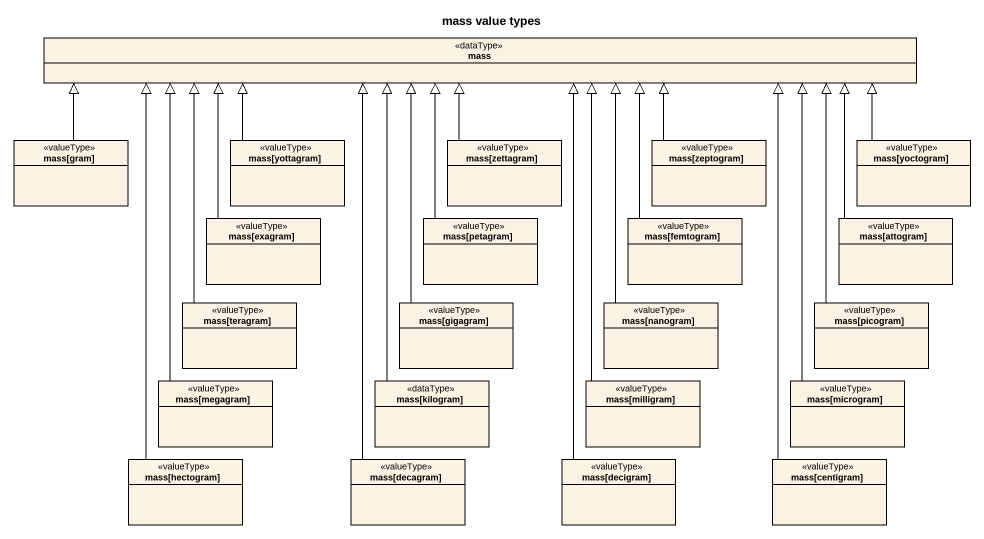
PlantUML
@startuml
title mass value types
hide circle
hide empty members
class mass <<dataType>>
class "mass[gram]" as mass_gram <<valueType>>
class "mass[yottagram]" as mass_yottagram <<valueType>>
class "mass[zettagram]" as mass_zettagram <<valueType>>
class "mass[zeptogram]" as mass_zeptogram <<valueType>>
class "mass[yoctogram]" as mass_yoctogram <<valueType>>
class "mass[exagram]" as mass_exagram <<valueType>>
class "mass[petagram]" as mass_petagram <<valueType>>
class "mass[femtogram]" as mass_femtogram <<valueType>>
class "mass[attogram]" as mass_attogram <<valueType>>
class "mass[teragram]" as mass_teragram <<valueType>>
class "mass[gigagram]" as mass_gigagram <<valueType>>
class "mass[nanogram]" as mass_nanogram <<valueType>>
class "mass[picogram]" as mass_picogram <<valueType>>
class "mass[megagram]" as mass_megagram <<valueType>>
class "mass[kilogram]" as mass_kilogram <<dataType>>
class "mass[milligram]" as mass_milligram <<valueType>>
class "mass[microgram]" as mass_microgram <<valueType>>
class "mass[hectogram]" as mass_hectogram <<valueType>>
class "mass[decagram]" as mass_decagram <<valueType>>
class "mass[decigram]" as mass_decigram <<valueType>>
class "mass[centigram]" as mass_centigram <<valueType>>
mass_gram -right-|> mass
mass_yottagram -right-|> mass
mass_zettagram -up-|> mass
mass_zeptogram -left-|> mass
mass_yoctogram -left-|> mass
mass_exagram -up-|> mass
mass_petagram -up-|> mass
mass_femtogram -up-|> mass
mass_attogram -left-|> mass
mass_teragram -up-|> mass
mass_gigagram -up-|> mass
mass_nanogram -up-|> mass
mass_picogram -up-|> mass
mass_megagram -up-|> mass
mass_kilogram -up-|> mass
mass_milligram -up-|> mass
mass_microgram -up-|> mass
mass_hectogram -up-|> mass
mass_decagram -up-|> mass
mass_decigram -up-|> mass
mass_centigram -up-|> mass
@enduml
